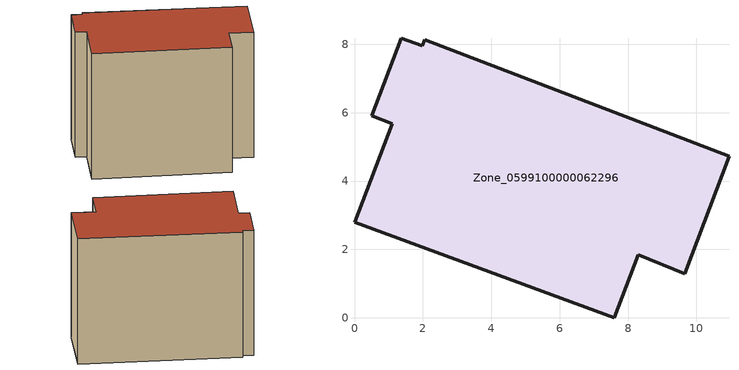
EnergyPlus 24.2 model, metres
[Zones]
Zone_0599100000062296
 floor ground (C_G): 1.98,7.95 2.06,8.14 10.95,4.73 9.65,1.29 8.3,1.85 7.6,0 0,2.8 1.1,5.68 0.5,5.91 1.37,8.18 z0
 wall outside (C_F): 7.6,0 8.3,1.85 9.65,1.29 10.95,4.73 2.06,8.14 1.98,7.95 1.37,8.18 0.5,5.91 1.1,5.68 0,2.8 7.6,0 z0:7.89
 roof outside (C_R): 1.1,5.68 0,2.8 7.6,0 8.3,1.85 9.65,1.29 10.95,4.73 2.06,8.14 1.98,7.95 1.37,8.18 0.5,5.91 z7.89
[BUILDING]
Pand.0599100000062296: North Axis=0; Terrain=City; Loads Convergence Tolerance Value=0.04; Temperature Convergence Tolerance Value=0.4; Solar Distribution=FullExterior; Maximum Number of Warmup Days=25; Minimum Number of Warmup Days=1
[Site:Location]
Rotterdam.The.Hague.AP_ZH_NLD Design_Conditions: Latitude=51.96; Longitude=4.45; Time Zone=1; Elevation=-4.5
[SITE:GROUNDTEMPERATURE:BUILDINGSURFACE]
18, 18, 18, 18, 18, 18, 18, 18, 18, 18, 18, 18
[MATERIAL] Thermal Absorptance=0.9; Solar Absorptance=0.7; Visible Absorptance=0.7
Name | Roughness | Thickness | Conductivity | Density | Specific Heat
G.TI.1946 | MediumSmooth | 0.15 | 1 | 540 | 1210
F.TI.1946 | Rough | 0.3 | 0.857143 | 1920 | 840
R.TI.1946 | MediumRough | 0.2 | 0.1 | 1500 | 1000
[CONSTRUCTION]
C_G: G.TI.1946
C_F: F.TI.1946
C_R: R.TI.1946
[ZONE]
Zone_0599100000062296: Type=1; Multiplier=1; Ceiling Height=Autocalculate; Volume=Autocalculate; Floor Area=autocalculate; Part of Total Floor Area=Yes
[ZONEINFILTRATION:DESIGNFLOWRATE]
Infil_Zone_0599100000062296: Zone or ZoneList or Space or SpaceList=Zone_0599100000062296; Schedule=AlwaysOn; Design Flow Rate Calculation Method=Flow/Area; Flow Rate per Floor Area=0.003; Constant Term Coefficient=1; Temperature Term Coefficient=0; Velocity Term Coefficient=0; Velocity Squared Term Coefficient=0
[HVACTEMPLATE:ZONE:IDEALLOADSAIRSYSTEM]
Zone_0599100000062296: Maximum Heating Supply Air Temperature=50; Minimum Cooling Supply Air Temperature=13; Maximum Heating Supply Air Humidity Ratio=0.0156; Minimum Cooling Supply Air Humidity Ratio=0.0077; Heating Limit=NoLimit; Cooling Limit=NoLimit; Dehumidification Control Type=ConstantSensibleHeatRatio; Cooling Sensible Heat Ratio=0.7; Dehumidification Setpoint=60; Humidification Control Type=None; Humidification Setpoint=30; Outdoor Air Method=None; Outdoor Air Flow Rate per Person=0.00944; Outdoor Air Flow Rate per Zone Floor Area=0; Outdoor Air Flow Rate per Zone=0; Demand Controlled Ventilation Type=None; Outdoor Air Economizer Type=NoEconomizer; Heat Recovery Type=None; Sensible Heat Recovery Effectiveness=0.7; Latent Heat Recovery Effectiveness=0.65
[ZONECONTROL:THERMOSTAT]
ThermostatControl_Zone_0599100000062296: Zone or ZoneList=Zone_0599100000062296; Control Type Schedule=DualSetpointControlType; Control 1=Thermostat_Zone_0599100000062296; Temperature Difference Between Cutout And Setpoint=0
[THERMOSTATSETPOINT:DUALSETPOINT]
Thermostat_Zone_0599100000062296: Heating Setpoint Temperature Schedule=HeatingSetpoint_Zone_0599100000062296; Cooling Setpoint Temperature Schedule=CoolingSetpoint_Zone_0599100000062296
[SCHEDULE:COMPACT]
HeatingSetpoint_Zone_0599100000062296: Through: 12/31, For: AllDays, Until: 24:00, 21
CoolingSetpoint_Zone_0599100000062296: Through: 12/31, For: AllDays, Until: 24:00, 24
DualSetpointControlType: Through: 12/31, For: AllDays, Until: 24:00, 4
AlwaysOn: Through: 12/31, For: AllDays, Until: 24:00, 1
